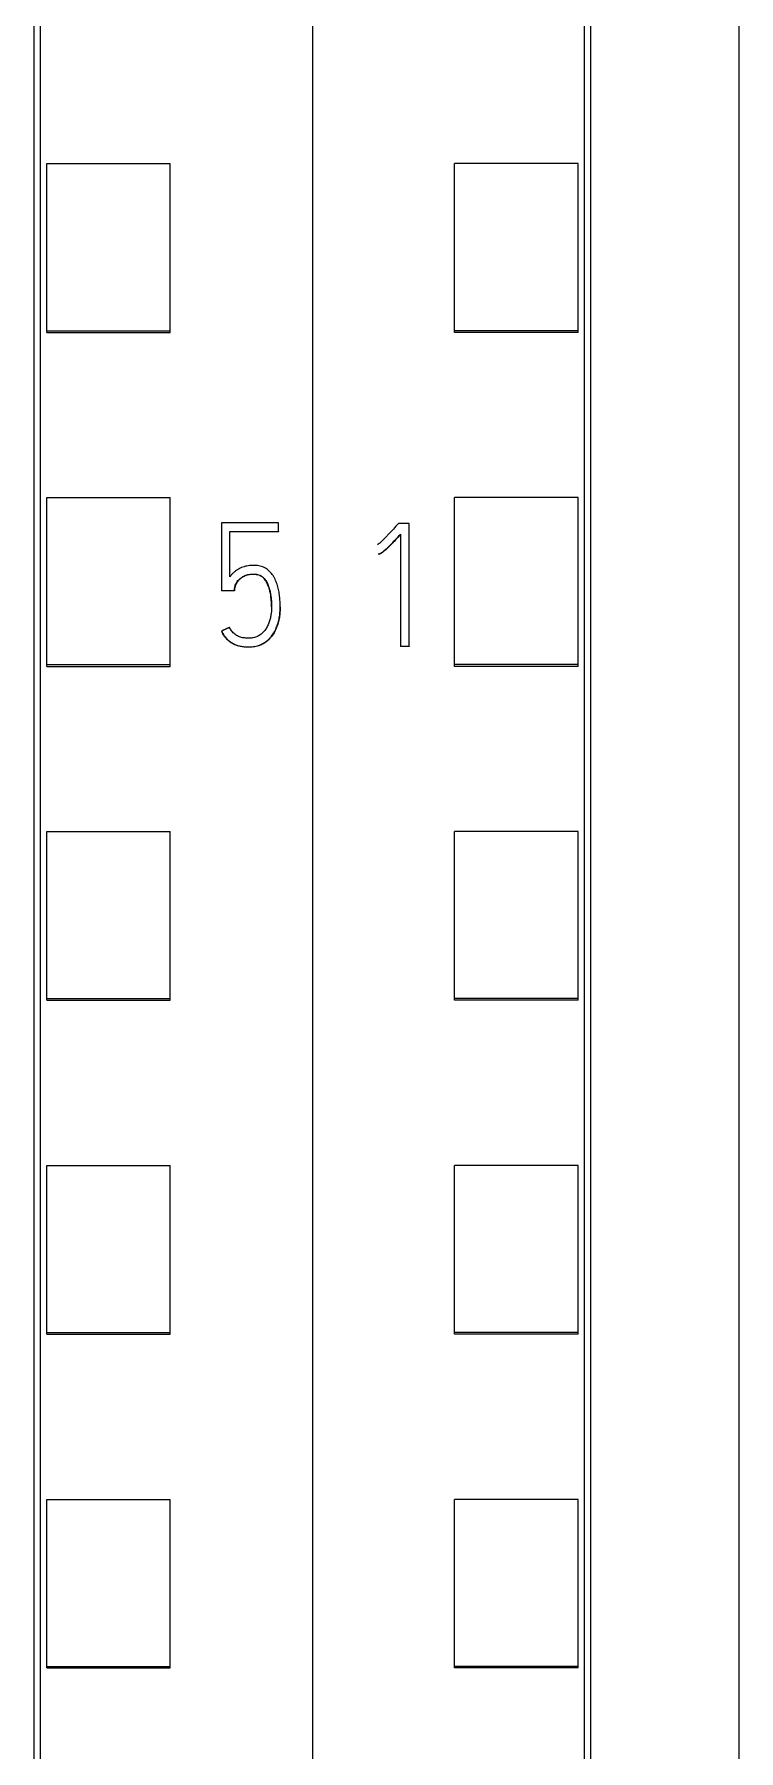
# Model space of a CAD drawing. Header units: millimetres. Extents: x 4134 to 7422, y 1400 to 3585.
# Drawn here: x 5489.75 to 5501.15, y 3314.99 to 3342.75 of the extents above; entities that cross this region are included whole.
import ezdxf

# ---------------------------------------------------------------- set-up
doc = ezdxf.new("R2010")
doc.units = ezdxf.units.MM
doc.layers.add('000-PI-Oprema', color=30, linetype='Continuous', lineweight=5)

# ---------------------------------------------------------------- blocks, each defined once
blk = doc.blocks.new('S7-1500 AI HS - 6ES7531-7NF10-0AB0')
at = {"layer": '000-PI-Oprema', "color": 0, "linetype": 'ByBlock', "lineweight": 0}
for p, q in [((0, 134.681), (0, 21.262)), ((34.8, 134.681), (34.8, 21.262)), ((4.4, 132.4), (4.4, 23.585)), ((30.4, 23.585), (30.4, 132.4)), ((2.3, 112.178), (2.3, 114.881)), ((4.3, 114.881), (2.3, 114.881)), ((4.3, 112.178), (4.3, 114.881)), ((30.5, 112.178), (30.5, 114.881)), ((30.5, 114.881), (32.5, 114.881)), ((32.5, 112.178), (32.5, 114.881)), ((2.3, 112.149), (2.3, 112.178)), ((4.3, 112.178), (2.3, 112.178)), ((4.3, 112.149), (4.3, 112.178)), ((30.5, 112.178), (32.5, 112.178)), ((30.5, 112.149), (30.5, 112.178)), ((32.5, 112.149), (32.5, 112.178)), ((4.3, 112.149), (2.3, 112.149)), ((30.5, 112.149), (32.5, 112.149)), ((2.3, 106.777), (2.3, 109.479)), ((4.3, 109.479), (2.3, 109.479)), ((4.3, 106.777), (4.3, 109.479)), ((30.5, 106.777), (30.5, 109.479)), ((30.5, 109.479), (32.5, 109.479)), ((32.5, 106.777), (32.5, 109.479)), ((1.566, 109.059), (1.392, 109.059)), ((1.428, 108.888), (1.428, 107.075)), ((1.566, 107.075), (1.566, 109.059)), ((33.327, 109.07), (33.327, 107.976)), ((34.251, 109.07), (33.327, 109.07)), ((33.466, 108.197), (33.466, 108.932)), ((33.466, 108.932), (34.251, 108.932)), ((34.251, 108.926), (33.466, 108.926)), ((34.251, 108.932), (34.251, 109.07)), ((34.251, 108.932), (34.251, 108.926)), ((33.327, 107.976), (33.327, 107.97)), ((33.327, 107.976), (33.538, 107.976)), ((33.538, 107.97), (33.327, 107.97)), ((33.538, 107.976), (33.538, 107.97)), ((34.279, 107.712), (34.279, 107.718)), ((33.333, 107.321), (33.333, 107.315)), ((1.428, 107.075), (1.566, 107.075)), ((1.428, 107.075), (1.428, 107.069)), ((1.566, 107.069), (1.428, 107.069)), ((1.566, 107.075), (1.566, 107.069)), ((2.3, 106.749), (2.3, 106.777)), ((4.3, 106.777), (2.3, 106.777)), ((4.3, 106.749), (2.3, 106.749)), ((4.3, 106.749), (4.3, 106.777)), ((30.5, 106.749), (30.5, 106.777)), ((30.5, 106.777), (32.5, 106.777)), ((30.5, 106.749), (32.5, 106.749)), ((32.5, 106.749), (32.5, 106.777)), ((2.3, 101.375), (2.3, 104.078)), ((4.3, 104.078), (2.3, 104.078)), ((4.3, 101.375), (4.3, 104.078)), ((30.5, 101.375), (30.5, 104.078)), ((30.5, 104.078), (32.5, 104.078)), ((32.5, 101.375), (32.5, 104.078)), ((2.3, 101.349), (2.3, 101.375)), ((4.3, 101.375), (2.3, 101.375)), ((4.3, 101.349), (2.3, 101.349)), ((4.3, 101.349), (4.3, 101.375)), ((30.5, 101.349), (30.5, 101.375)), ((30.5, 101.375), (32.5, 101.375)), ((30.5, 101.349), (32.5, 101.349)), ((32.5, 101.349), (32.5, 101.375)), ((2.3, 95.974), (2.3, 98.676)), ((4.3, 98.676), (2.3, 98.676)), ((4.3, 95.974), (4.3, 98.676)), ((30.5, 95.974), (30.5, 98.676)), ((30.5, 98.676), (32.5, 98.676)), ((32.5, 95.974), (32.5, 98.676)), ((2.3, 95.949), (2.3, 95.974)), ((4.3, 95.974), (2.3, 95.974)), ((4.3, 95.949), (2.3, 95.949)), ((4.3, 95.949), (4.3, 95.974)), ((30.5, 95.949), (30.5, 95.974)), ((30.5, 95.974), (32.5, 95.974)), ((30.5, 95.949), (32.5, 95.949)), ((32.5, 95.949), (32.5, 95.974)), ((2.3, 90.572), (2.3, 93.274)), ((4.3, 93.274), (2.3, 93.274)), ((4.3, 90.572), (4.3, 93.274)), ((30.5, 90.572), (30.5, 93.274)), ((30.5, 93.274), (32.5, 93.274)), ((32.5, 90.572), (32.5, 93.274)), ((2.3, 90.549), (2.3, 90.572)), ((4.3, 90.572), (2.3, 90.572)), ((4.3, 90.549), (2.3, 90.549)), ((4.3, 90.549), (4.3, 90.572)), ((30.5, 90.549), (30.5, 90.572)), ((30.5, 90.572), (32.5, 90.572)), ((30.5, 90.549), (32.5, 90.549)), ((32.5, 90.549), (32.5, 90.572))]:
    blk.add_line(p, q, dxfattribs=at)
for points, knots in [([(4.5, 132.586), (4.5, 129.542), (4.5, 119.972), (4.5, 105.802), (4.5, 91.235), (4.5, 77.025), (4.5, 62.731), (4.5, 47.245), (4.5, 34.605), (4.5, 26.64), (4.5, 23.299)], [0, 0, 0, 0, 0.083934, 0.263736, 0.389889, 0.484142, 0.653794, 0.78188, 0.908517, 1, 1, 1, 1]), ([(30.3, 23.299), (30.3, 26.64), (30.3, 34.605), (30.3, 47.245), (30.3, 62.731), (30.3, 77.025), (30.3, 91.235), (30.3, 105.802), (30.3, 119.972), (30.3, 129.542), (30.3, 132.586)], [0, 0, 0, 0, 0.091483, 0.21812, 0.346206, 0.515858, 0.610111, 0.736264, 0.916066, 1, 1, 1, 1]), ([(6.9, 129.52), (6.9, 127.497), (6.9, 118.948), (6.9, 105.802), (6.9, 91.235), (6.9, 77.025), (6.9, 62.731), (6.9, 47.245), (6.9, 34.486), (6.9, 25.605), (6.9, 21.348), (6.9, 20.55)], [0, 0, 0, 0, 0.055935, 0.236292, 0.362833, 0.457376, 0.627551, 0.756032, 0.883059, 0.978086, 1, 1, 1, 1]), ([(1.392, 109.059), (1.365, 109.029), (1.338, 108.999), (1.284, 108.94), (1.256, 108.911), (1.215, 108.867), (1.201, 108.852), (1.173, 108.824), (1.159, 108.809), (1.131, 108.781), (1.116, 108.767), (1.086, 108.74), (1.071, 108.727), (1.056, 108.714)], [0, 0, 0, 0, 0.25, 0.25, 0.5, 0.5, 0.625, 0.625, 0.75, 0.75, 0.875, 0.875, 1, 1, 1, 1]), ([(1.064, 108.567), (1.07, 108.567), (1.075, 108.568), (1.085, 108.57), (1.09, 108.571), (1.099, 108.575), (1.104, 108.577), (1.113, 108.582), (1.117, 108.585), (1.13, 108.594), (1.138, 108.6), (1.154, 108.613), (1.162, 108.62), (1.185, 108.64), (1.2, 108.654), (1.229, 108.682), (1.244, 108.696), (1.287, 108.74), (1.316, 108.769), (1.372, 108.828), (1.4, 108.858), (1.428, 108.888)], [0, 0, 0, 0, 0.03125, 0.03125, 0.0625, 0.0625, 0.09375, 0.09375, 0.125, 0.125, 0.1875, 0.1875, 0.25, 0.25, 0.375, 0.375, 0.5, 0.5, 0.75, 0.75, 1, 1, 1, 1]), ([(1.428, 108.882), (1.4, 108.852), (1.372, 108.822), (1.316, 108.763), (1.287, 108.733), (1.244, 108.69), (1.229, 108.676), (1.2, 108.647), (1.185, 108.633), (1.162, 108.613), (1.154, 108.607), (1.138, 108.594), (1.13, 108.588), (1.117, 108.579), (1.113, 108.576), (1.104, 108.571), (1.099, 108.569), (1.09, 108.565), (1.085, 108.564), (1.075, 108.562), (1.07, 108.561), (1.064, 108.561)], [0, 0, 0, 0, 0.25, 0.25, 0.5, 0.5, 0.625, 0.625, 0.75, 0.75, 0.8125, 0.8125, 0.875, 0.875, 0.90625, 0.90625, 0.9375, 0.9375, 0.96875, 0.96875, 1, 1, 1, 1]), ([(33.333, 107.321), (33.345, 107.295), (33.359, 107.269), (33.383, 107.233), (33.391, 107.222), (33.41, 107.2), (33.42, 107.189), (33.442, 107.169), (33.453, 107.16), (33.476, 107.143), (33.488, 107.135), (33.513, 107.12), (33.526, 107.113), (33.553, 107.101), (33.566, 107.096), (33.594, 107.087), (33.608, 107.083), (33.636, 107.076), (33.65, 107.073), (33.68, 107.069), (33.694, 107.068), (33.716, 107.066), (33.723, 107.066), (33.738, 107.065), (33.745, 107.065), (33.767, 107.064), (33.782, 107.064), (33.811, 107.065), (33.826, 107.066), (33.855, 107.069), (33.869, 107.072), (33.898, 107.078), (33.912, 107.082), (33.954, 107.095), (33.981, 107.107), (34.02, 107.129), (34.032, 107.137), (34.056, 107.154), (34.067, 107.163), (34.089, 107.182), (34.1, 107.192), (34.12, 107.214), (34.129, 107.225), (34.156, 107.26), (34.172, 107.284), (34.193, 107.322), (34.2, 107.336), (34.212, 107.362), (34.218, 107.376), (34.234, 107.417), (34.243, 107.444), (34.258, 107.5), (34.264, 107.529), (34.27, 107.572), (34.272, 107.586), (34.275, 107.615), (34.276, 107.63), (34.278, 107.674), (34.279, 107.703), (34.278, 107.761), (34.276, 107.819), (34.271, 107.877), (34.263, 107.935), (34.258, 107.963), (34.249, 108.006), (34.245, 108.021), (34.238, 108.049), (34.233, 108.063), (34.22, 108.105), (34.209, 108.132), (34.189, 108.172), (34.182, 108.185), (34.167, 108.21), (34.16, 108.222), (34.134, 108.257), (34.115, 108.279), (34.07, 108.318), (34.046, 108.335), (34.006, 108.354), (33.992, 108.36), (33.964, 108.369), (33.95, 108.372), (33.921, 108.378), (33.906, 108.38), (33.876, 108.382), (33.862, 108.382), (33.832, 108.382), (33.818, 108.381), (33.789, 108.379), (33.774, 108.377), (33.745, 108.373), (33.731, 108.37), (33.702, 108.363), (33.688, 108.358), (33.66, 108.349), (33.646, 108.343), (33.62, 108.331), (33.607, 108.324), (33.582, 108.309), (33.569, 108.3), (33.546, 108.283), (33.534, 108.273), (33.513, 108.253), (33.503, 108.243), (33.484, 108.221), (33.474, 108.209), (33.466, 108.197)], [0, 0, 0, 0, 0.03125, 0.03125, 0.046875, 0.046875, 0.0625, 0.0625, 0.078125, 0.078125, 0.09375, 0.09375, 0.109375, 0.109375, 0.125, 0.125, 0.140625, 0.140625, 0.15625, 0.15625, 0.171875, 0.171875, 0.179687, 0.179687, 0.1875, 0.1875, 0.203125, 0.203125, 0.21875, 0.21875, 0.234375, 0.234375, 0.25, 0.25, 0.28125, 0.28125, 0.296875, 0.296875, 0.3125, 0.3125, 0.328125, 0.328125, 0.34375, 0.34375, 0.375, 0.375, 0.390625, 0.390625, 0.40625, 0.40625, 0.4375, 0.4375, 0.46875, 0.46875, 0.484375, 0.484375, 0.5, 0.5, 0.53125, 0.53125, 0.5625, 0.59375, 0.59375, 0.625, 0.625, 0.640625, 0.640625, 0.65625, 0.65625, 0.6875, 0.6875, 0.703125, 0.703125, 0.71875, 0.71875, 0.75, 0.75, 0.78125, 0.78125, 0.796875, 0.796875, 0.8125, 0.8125, 0.828125, 0.828125, 0.84375, 0.84375, 0.859375, 0.859375, 0.875, 0.875, 0.890625, 0.890625, 0.90625, 0.90625, 0.921875, 0.921875, 0.9375, 0.9375, 0.953125, 0.953125, 0.96875, 0.96875, 0.984375, 0.984375, 1, 1, 1, 1]), ([(33.538, 107.976), (33.539, 107.999), (33.542, 108.022), (33.551, 108.056), (33.555, 108.067), (33.564, 108.088), (33.569, 108.098), (33.582, 108.117), (33.588, 108.127), (33.6, 108.14), (33.604, 108.144), (33.612, 108.153), (33.616, 108.157), (33.637, 108.176), (33.656, 108.189), (33.687, 108.206), (33.697, 108.212), (33.718, 108.221), (33.729, 108.224), (33.762, 108.234), (33.786, 108.238), (33.82, 108.241), (33.832, 108.242), (33.855, 108.241), (33.866, 108.241), (33.901, 108.237), (33.924, 108.233), (33.951, 108.222), (33.957, 108.22), (33.967, 108.215), (33.972, 108.212), (33.987, 108.203), (33.996, 108.196), (34.009, 108.184), (34.013, 108.18), (34.021, 108.172), (34.032, 108.159), (34.042, 108.145), (34.054, 108.125), (34.06, 108.115), (34.07, 108.094), (34.075, 108.084), (34.088, 108.052), (34.096, 108.031), (34.109, 107.987), (34.114, 107.964), (34.121, 107.931), (34.123, 107.919), (34.127, 107.897), (34.132, 107.863), (34.135, 107.829), (34.138, 107.783), (34.139, 107.761), (34.14, 107.693), (34.138, 107.647), (34.131, 107.591), (34.129, 107.579), (34.125, 107.557), (34.123, 107.545), (34.116, 107.511), (34.109, 107.489), (34.095, 107.446), (34.086, 107.424), (34.065, 107.383), (34.053, 107.363), (34.027, 107.326), (34.012, 107.308), (33.987, 107.284), (33.978, 107.276), (33.96, 107.262), (33.951, 107.255), (33.931, 107.243), (33.921, 107.237), (33.9, 107.228), (33.889, 107.223), (33.856, 107.213), (33.833, 107.209), (33.798, 107.206), (33.786, 107.205), (33.763, 107.205), (33.752, 107.205), (33.717, 107.206), (33.694, 107.208), (33.66, 107.215), (33.649, 107.218), (33.627, 107.225), (33.616, 107.229), (33.594, 107.239), (33.584, 107.244), (33.564, 107.256), (33.554, 107.263), (33.527, 107.284), (33.51, 107.3), (33.489, 107.328), (33.483, 107.338), (33.471, 107.358), (33.465, 107.368), (33.46, 107.379)], [0, 0, 0, 0, 0.03125, 0.03125, 0.046875, 0.046875, 0.0625, 0.0625, 0.078125, 0.078125, 0.085937, 0.085937, 0.09375, 0.09375, 0.125, 0.125, 0.140625, 0.140625, 0.15625, 0.15625, 0.1875, 0.1875, 0.203125, 0.203125, 0.21875, 0.21875, 0.25, 0.25, 0.257812, 0.257812, 0.265625, 0.265625, 0.28125, 0.28125, 0.289062, 0.289062, 0.296875, 0.3125, 0.3125, 0.328125, 0.328125, 0.34375, 0.34375, 0.375, 0.375, 0.40625, 0.40625, 0.421875, 0.421875, 0.4375, 0.46875, 0.46875, 0.5, 0.5, 0.5625, 0.5625, 0.578125, 0.578125, 0.59375, 0.59375, 0.625, 0.625, 0.65625, 0.65625, 0.6875, 0.6875, 0.71875, 0.71875, 0.734375, 0.734375, 0.75, 0.75, 0.765625, 0.765625, 0.78125, 0.78125, 0.8125, 0.8125, 0.828125, 0.828125, 0.84375, 0.84375, 0.875, 0.875, 0.890625, 0.890625, 0.90625, 0.90625, 0.921875, 0.921875, 0.9375, 0.9375, 0.96875, 0.96875, 0.984375, 0.984375, 1, 1, 1, 1]), ([(34.139, 107.713), (34.139, 107.718), (34.139, 107.723), (34.139, 107.751), (34.138, 107.773), (34.135, 107.819), (34.133, 107.841), (34.125, 107.909), (34.117, 107.954), (34.097, 108.02), (34.09, 108.042), (34.072, 108.085), (34.062, 108.105), (34.044, 108.135), (34.038, 108.144), (34.023, 108.163), (34.016, 108.172), (33.999, 108.187), (33.99, 108.195), (33.975, 108.204), (33.97, 108.207), (33.959, 108.213), (33.954, 108.215), (33.938, 108.221), (33.927, 108.225), (33.904, 108.23), (33.892, 108.232), (33.869, 108.234), (33.857, 108.235), (33.834, 108.235), (33.823, 108.235), (33.799, 108.233), (33.788, 108.232), (33.765, 108.228), (33.731, 108.22), (33.699, 108.207), (33.668, 108.19), (33.658, 108.184), (33.639, 108.17), (33.63, 108.163), (33.613, 108.148), (33.605, 108.139), (33.593, 108.126), (33.589, 108.121), (33.582, 108.112), (33.579, 108.107), (33.57, 108.093), (33.564, 108.082), (33.555, 108.061), (33.551, 108.05), (33.542, 108.016), (33.539, 107.993), (33.538, 107.97)], [0, 0, 0, 0, 0.013624, 0.013624, 0.075273, 0.075273, 0.136921, 0.136921, 0.260218, 0.260218, 0.321867, 0.321867, 0.383515, 0.383515, 0.414339, 0.414339, 0.445164, 0.445164, 0.475988, 0.475988, 0.4914, 0.4914, 0.506812, 0.506812, 0.537636, 0.537636, 0.568461, 0.568461, 0.599285, 0.599285, 0.630109, 0.630109, 0.660933, 0.660933, 0.691758, 0.753406, 0.753406, 0.78423, 0.78423, 0.815055, 0.815055, 0.845879, 0.845879, 0.861291, 0.861291, 0.876703, 0.876703, 0.907527, 0.907527, 0.938352, 0.938352, 1, 1, 1, 1]), ([(34.279, 107.712), (34.279, 107.69), (34.278, 107.669), (34.276, 107.619), (34.273, 107.59), (34.267, 107.547), (34.265, 107.532), (34.26, 107.504), (34.256, 107.489), (34.246, 107.447), (34.237, 107.419), (34.216, 107.364), (34.204, 107.337), (34.177, 107.285), (34.161, 107.261), (34.135, 107.226), (34.126, 107.214), (34.106, 107.193), (34.096, 107.182), (34.063, 107.152), (34.04, 107.135), (34.002, 107.112), (33.989, 107.105), (33.962, 107.093), (33.948, 107.087), (33.907, 107.073), (33.878, 107.066), (33.834, 107.06), (33.819, 107.059), (33.79, 107.058), (33.775, 107.058), (33.746, 107.059), (33.731, 107.059), (33.702, 107.061), (33.688, 107.062), (33.658, 107.066), (33.644, 107.068), (33.615, 107.075), (33.601, 107.079), (33.573, 107.087), (33.559, 107.093), (33.532, 107.104), (33.519, 107.111), (33.493, 107.126), (33.481, 107.134), (33.457, 107.151), (33.445, 107.161), (33.423, 107.18), (33.413, 107.191), (33.394, 107.213), (33.385, 107.225), (33.359, 107.262), (33.345, 107.288), (33.333, 107.315)], [0, 0, 0, 0, 0.044434, 0.044434, 0.104157, 0.104157, 0.134018, 0.134018, 0.16388, 0.16388, 0.223602, 0.223602, 0.283325, 0.283325, 0.343048, 0.343048, 0.37291, 0.37291, 0.402771, 0.402771, 0.462494, 0.462494, 0.492355, 0.492355, 0.522217, 0.522217, 0.58194, 0.58194, 0.611801, 0.611801, 0.641663, 0.641663, 0.671524, 0.671524, 0.701386, 0.701386, 0.731247, 0.731247, 0.761108, 0.761108, 0.79097, 0.79097, 0.820831, 0.820831, 0.850693, 0.850693, 0.880554, 0.880554, 0.910416, 0.910416, 0.940277, 0.940277, 1, 1, 1, 1])]:
    blk.add_open_spline(points, degree=3, knots=knots, dxfattribs=at)
blk.add_rational_spline([(33.46, 107.379), (33.397, 107.35), (33.333, 107.321)], [0.500000038028, 0.499999961972, 0.500000038028], degree=2, dxfattribs=at)

msp = doc.modelspace()

# ---------------------------------------------------------------- block references
at = {"layer": '000-PI-Oprema', "color": 0, "linetype": 'ByBlock', "lineweight": 0}
for p in [(5459.448, 3225.778), (5494.248, 3225.778)]:
    msp.add_blockref('S7-1500 AI HS - 6ES7531-7NF10-0AB0', p, dxfattribs=at)

doc.saveas('drawing.dxf')
